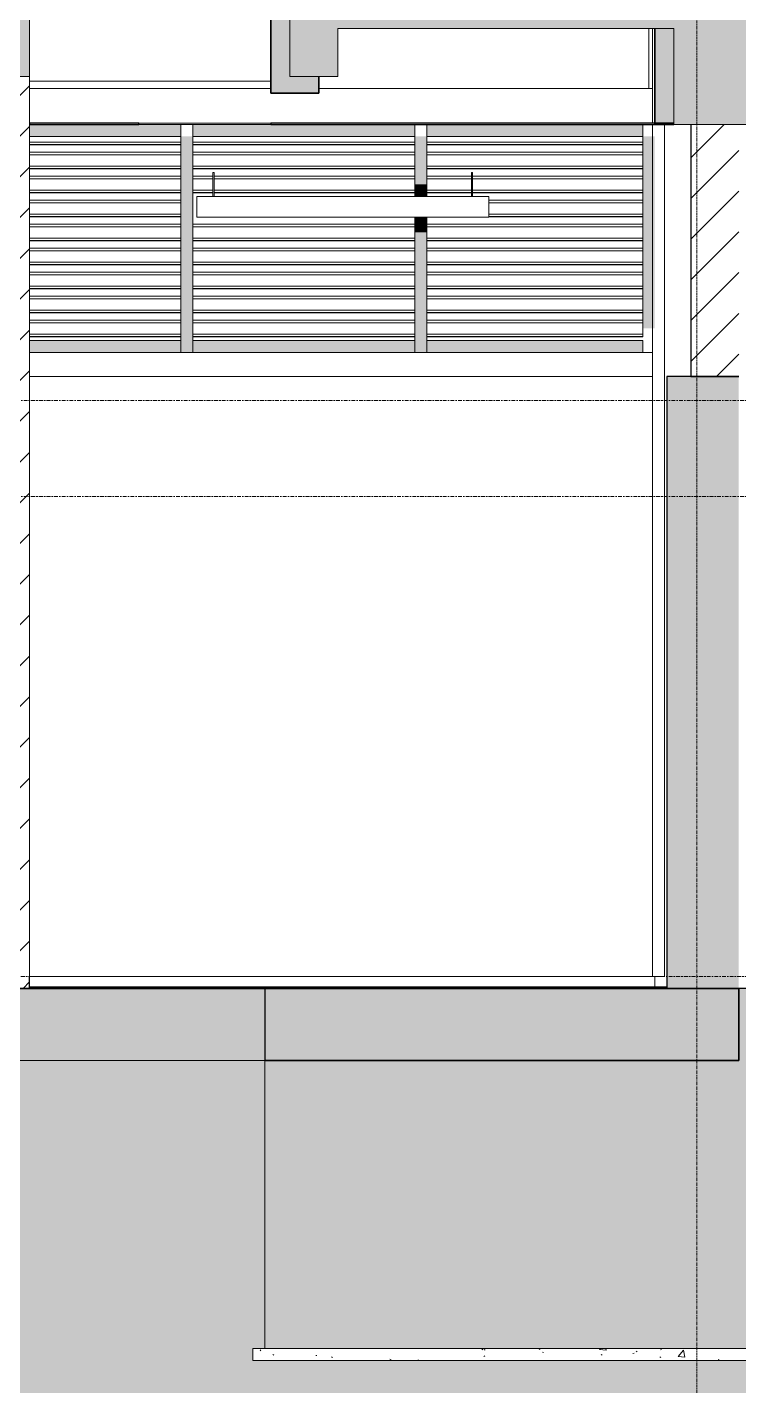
# Model space of a CAD drawing. Header units: millimetres. Extents: x 3451 to 201731, y -8641 to 35300.
# Drawn here: x 127901 to 130866, y -3706 to 1955 of the extents above; entities that cross this region are included whole.
import ezdxf

# ---------------------------------------------------------------- set-up
doc = ezdxf.new("R2010")
doc.units = ezdxf.units.MM
doc.linetypes.add('Centre', pattern=[31.75, 6.35, -4.7625, 15.875, -4.7625])
doc.linetypes.add('Grid Line', pattern=[22.225, 12.7, -3.175, 3.175, -3.175])
for name, color, linetype, lineweight in [('0-2', 50, 'Continuous', 5), ('A-CLNG', 13, 'Continuous', 9), ('A-CLNG-1', 13, 'Continuous', 25), ('A-CLNG-PATT-1', 13, 'Continuous', 9), ('A-DETL-GENF-1', 7, 'Continuous', 9), ('A-DETL-GENF-3', 9, 'Continuous', 9), ('A-DETL-GENF-4', 253, 'Continuous', 9), ('A-DETL-THIN', 151, 'Continuous', 9), ('A-FLOR-1', 10, 'Continuous', 35), ('A-FLOR-3', 192, 'Continuous', 35), ('A-FLOR-LEVL-2', 51, 'Centre', 9), ('A-FLOR-PATT-1', 7, 'Continuous', 9), ('A-FLOR-PATT-3', 8, 'Continuous', 9), ('A-GLAZ-CWMG', 51, 'Continuous', 9), ('A-WALL', 113, 'Continuous', 9), ('A-WALL-1', 113, 'Continuous', 25), ('A-WALL-PATT-1', 7, 'Continuous', 9), ('A-WALL-PATT-4', 111, 'Continuous', 9), ('C-PRKG', 70, 'Continuous', 9), ('E-LITE-EQPM', 33, 'Continuous', 9), ('L-SITE-WALL-1', 250, 'Continuous', 25), ('S-BEAM-1', 12, 'Continuous', 5), ('S-BEAM-2', 10, 'Continuous', 35), ('S-BEAM-3', 7, 'Continuous', 9), ('S-COLS-1', 7, 'Continuous', 9), ('S-FNDN-1', 32, 'Continuous', 5), ('S-FNDN-2', 250, 'Continuous', 25), ('S-GRID-1', 1, 'Grid Line', 9)]:
    doc.layers.add(name, color=color, linetype=linetype, lineweight=lineweight)
pattern_1 = [(45, (148640.78, 14125), (-84.8528, 84.8528), [])]

# ---------------------------------------------------------------- blocks, each defined once
blk = doc.blocks.new('NCV_TKTC_KET CAU_rvt-2-TKCS_MẶT CẮT D')
at = {"layer": 'A-FLOR-PATT-1'}
h = blk.add_hatch(color=256, dxfattribs=at)
h.paths.add_polyline_path([(-27122.9, -2350), (-24536.9, -2350), (-24536.9, -2050), (-49361.9, -2050), (-49361.9, -2350), (-27186.8, -2350)])
h.paths.add_polyline_path([(-77403.8, -2350), (-69761.9, -2350), (-69761.9, -2050), (-78236.5, -2050), (-78236.5, -2350)])
h.paths.add_polyline_path([(-64261.9, -2350), (-51461.9, -2350), (-51461.9, -2050), (-64261.9, -2050)])
at = {"layer": 'A-WALL-PATT-1'}
blk.add_hatch(color=256, dxfattribs=at).paths.add_polyline_path([(-70061.9, -2050), (-69761.9, -2050), (-69761.9, 500), (-70061.9, 500), (-70061.9, -646.6)])
at = {"layer": 'S-BEAM-1'}
blk.add_hatch(color=256, dxfattribs=at).paths.add_polyline_path([(-71531.7, 1680), (-71511.9, 1680), (-71511.9, 1750), (-71633.3, 1750), (-71633.3, 2130), (-71711.9, 2130), (-71711.9, 1680), (-71633.3, 1680)])
h = blk.add_hatch(color=256, dxfattribs=at)
h.paths.add_polyline_path([(-70033.1, 1550), (-70033.1, 1950), (-70111.9, 1950), (-70111.9, 1550)])
h.paths.add_polyline_path([(-69611.9, 1550), (-69611.9, 1950), (-69733.1, 1950), (-69733.1, 1550)])
at = {"layer": 'S-FNDN-1'}
blk.add_hatch(color=256, dxfattribs=at).paths.add_polyline_path([(-68137, -3550), (-68137, -2050), (-71737, -2050), (-71737, -3550), (-68294, -3550)])
at = {"layer": 'A-FLOR-1'}
for p, q in [((-69761.9, -2050), (-78236.5, -2050)), ((-69761.9, -2350), (-69761.9, -2050)), ((-71737, -2350), (-69761.9, -2350))]:
    blk.add_line(p, q, dxfattribs=at)
at = {"layer": 'L-SITE-WALL-1'}
for p, q in [((-70061.9, 500), (-70061.9, -2050)), ((-69761.9, 500), (-70061.9, 500)), ((-70061.9, -2050), (-69761.9, -2050))]:
    blk.add_line(p, q, dxfattribs=at)
at = {"layer": 'S-BEAM-2'}
for p, q in [((-71711.9, 2130), (-71711.9, 1680)), ((-70111.9, 1950), (-70111.9, 1550)), ((-71511.9, 1680), (-71511.9, 1750)), ((-71711.9, 1680), (-71511.9, 1680)), ((-70111.9, 1550), (-70033.1, 1550))]:
    blk.add_line(p, q, dxfattribs=at)
at = {"layer": 'S-BEAM-3'}
for p, q in [((-70136.9, 1950), (-70136.9, 1700)), ((-71711.9, 1730), (-72716.9, 1730)), ((-71711.9, 1700), (-72716.9, 1700)), ((-70136.9, 1700), (-71511.9, 1700)), ((-70136.9, 1700), (-70121.9, 1700))]:
    blk.add_line(p, q, dxfattribs=at)
at = {"layer": 'S-COLS-1'}
blk.add_line((-70111.9, -2045), (-70111.9, -2000), dxfattribs=at)
at = {"layer": 'S-FNDN-2'}
for p, q in [((-68137, -2050), (-71737, -2050)), ((-71737, -2050), (-71737, -2350))]:
    blk.add_line(p, q, dxfattribs=at)
blk = doc.blocks.new('EAE_STL_PENDANT_TK_15W_120cm - LIC_01-ĐÈN LED BATTEN 1_2_ P_2x20W_ ÁNH SÁNG TRẮNG 6000K_ LẮP ĐẶT NỔI_TREO TY-1354115-TKCS_MẶT CẮT D')
at = {"layer": 'E-LITE-EQPM'}
for p, q in [((-71952.9, 1350), (-71952.9, 1250)), ((-71952.9, 1350), (-71947.9, 1350)), ((-71952.9, 1350), (-71952.9, 1350)), ((-71947.9, 1350), (-71948, 1350)), ((-71947.9, 1250), (-71947.9, 1350)), ((-70875.9, 1350), (-70875.9, 1250)), ((-70875.9, 1350), (-70870.9, 1350)), ((-70875.9, 1350), (-70875.9, 1350)), ((-70870.9, 1350), (-70871, 1350)), ((-70870.9, 1250), (-70870.9, 1350)), ((-72020.4, 1250), (-70803.4, 1250)), ((-72020.4, 1250), (-72020.4, 1248)), ((-72020.4, 1248), (-72020.4, 1164)), ((-70803.4, 1248), (-70803.4, 1250)), ((-70803.4, 1164), (-70803.4, 1248)), ((-70803.4, 1164), (-72020.4, 1164))]:
    blk.add_line(p, q, dxfattribs=at)
blk = doc.blocks.new('XE MAY2 - xe may 2-612722-TKCS_MẶT CẮT D')
at = {"layer": 'C-PRKG'}
for p, q in [((-70735.7, -2000), (-71535.7, -2000)), ((-71385.7, -2000), (-70885.7, -2000)), ((-71385.7, -2000), (-70885.7, -2000))]:
    blk.add_line(p, q, dxfattribs=at)
blk = doc.blocks.new('XE MAY2 - xe may 2-V373-TKCS_MẶT CẮT D')
at = {"layer": 'C-PRKG'}
for p, q in [((-72716.9, -2000), (-72485.7, -2000)), ((-72716.9, -2000), (-72485.7, -2000)), ((-72335.7, -2000), (-72716.9, -2000))]:
    blk.add_line(p, q, dxfattribs=at)
blk = doc.blocks.new('XE MAY2 - xe may 2-V375-TKCS_MẶT CẮT D')
at = {"layer": 'C-PRKG'}
for p, q in [((-70121.9, -2000), (-70735.7, -2000)), ((-70585.7, -2000), (-70121.9, -2000)), ((-70585.7, -2000), (-70121.9, -2000))]:
    blk.add_line(p, q, dxfattribs=at)
blk = doc.blocks.new('Rectangular Mullion - 50 x 100mm-3089682-TKCS_MẶT CẮT D')
at = {"layer": 'A-GLAZ-CWMG'}
blk.add_hatch(color=256, dxfattribs=at).paths.add_polyline_path([(-72716.9, 1500), (-72086.9, 1500), (-72086.9, 1550), (-72716.9, 1550)])
for p, q in [((-72086.9, 1550), (-72086.9, 1500)), ((-72086.9, 1500), (-72716.9, 1500))]:
    blk.add_line(p, q, dxfattribs=at)
blk = doc.blocks.new('Rectangular Mullion - 50 x 100mm-V461-TKCS_MẶT CẮT D')
at = {"layer": 'A-GLAZ-CWMG'}
blk.add_hatch(color=256, dxfattribs=at).paths.add_polyline_path([(-70225.6, 1500), (-70161.9, 1500), (-70161.9, 1550), (-71061.9, 1550), (-71061.9, 1500), (-70552.1, 1500)])
for p, q in [((-71061.9, 1500), (-71061.9, 1550)), ((-70161.9, 1550), (-70161.9, 1500)), ((-70161.9, 1500), (-71061.9, 1500))]:
    blk.add_line(p, q, dxfattribs=at)
blk = doc.blocks.new('Rectangular Mullion - 50 x 100mm-3089696-TKCS_MẶT CẮT D')
at = {"layer": 'A-GLAZ-CWMG'}
blk.add_hatch(color=256, dxfattribs=at).paths.add_polyline_path([(-72036.9, 1500), (-71111.9, 1500), (-71111.9, 1550), (-72036.9, 1550), (-72036.9, 1512.4)])
for p, q in [((-72036.9, 1500), (-72036.9, 1550)), ((-71111.9, 1550), (-71111.9, 1500)), ((-71111.9, 1500), (-72036.9, 1500))]:
    blk.add_line(p, q, dxfattribs=at)
blk = doc.blocks.new('Rectangular Mullion - 50 x 100mm-3089684-TKCS_MẶT CẮT D')
at = {"layer": 'A-GLAZ-CWMG'}
blk.add_hatch(color=256, dxfattribs=at).paths.add_polyline_path([(-70225.6, 600), (-70161.9, 600), (-70161.9, 650), (-71061.9, 650), (-71061.9, 600), (-70878.7, 600)])
for p, q in [((-71061.9, 600), (-71061.9, 650)), ((-71061.9, 650), (-70161.9, 650)), ((-70161.9, 650), (-70161.9, 600)), ((-71061.9, 600), (-70161.9, 600))]:
    blk.add_line(p, q, dxfattribs=at)
blk = doc.blocks.new('Rectangular Mullion - 50 x 100mm-3089697-TKCS_MẶT CẮT D')
at = {"layer": 'A-GLAZ-CWMG'}
blk.add_hatch(color=256, dxfattribs=at).paths.add_polyline_path([(-71111.9, 600), (-71111.9, 650), (-72036.9, 650), (-72036.9, 600), (-71205.2, 600)])
for p, q in [((-72036.9, 600), (-72036.9, 650)), ((-72036.9, 650), (-71111.9, 650)), ((-71111.9, 650), (-71111.9, 600)), ((-72036.9, 600), (-71111.9, 600))]:
    blk.add_line(p, q, dxfattribs=at)
blk = doc.blocks.new('Rectangular Mullion - 50 x 100mm-V462-TKCS_MẶT CẮT D')
at = {"layer": 'A-GLAZ-CWMG'}
blk.add_hatch(color=256, dxfattribs=at).paths.add_polyline_path([(-72184.8, 600), (-72086.9, 600), (-72086.9, 650), (-72716.9, 650), (-72716.9, 600)])
for p, q in [((-72716.9, 650), (-72086.9, 650)), ((-72086.9, 650), (-72086.9, 600)), ((-72716.9, 600), (-72086.9, 600))]:
    blk.add_line(p, q, dxfattribs=at)
blk = doc.blocks.new('Rectangular Mullion - 50 x 100mm-3089670-TKCS_MẶT CẮT D')
at = {"layer": 'A-GLAZ-CWMG'}
blk.add_hatch(color=256, dxfattribs=at).paths.add_polyline_path([(-40586.9, 700), (-40586.9, 800), (-40636.9, 800), (-40636.9, 700)])
blk.add_line((-40636.9, 700), (-40636.9, 800), dxfattribs=at)
blk = doc.blocks.new('Rectangular Mullion - MULLION LA SACH-3089686-TKCS_MẶT CẮT D')
at = {"layer": 'A-GLAZ-CWMG'}
for p, q in [((-70161.9, 734.3), (-71061.9, 734.3)), ((-70161.9, 734.2), (-71061.9, 734.2)), ((-70161.9, 723.1), (-71061.9, 723.1)), ((-70161.9, 700), (-70161.9, 676.1)), ((-71061.9, 676.1), (-70161.9, 676.1)), ((-70161.9, 665.9), (-71061.9, 665.9)), ((-70161.9, 665.8), (-71061.9, 665.8)), ((-70161.9, 664.8), (-71061.9, 664.8)), ((-70161.9, 676.1), (-70161.9, 665.9)), ((-70161.9, 665.9), (-70161.9, 665.8)), ((-70161.9, 665.8), (-70161.9, 664.8))]:
    blk.add_line(p, q, dxfattribs=at)
blk = doc.blocks.new('Rectangular Mullion - MULLION LA SACH-3089698-TKCS_MẶT CẮT D')
at = {"layer": 'A-GLAZ-CWMG'}
for p, q in [((-71111.9, 734.3), (-72036.9, 734.3)), ((-71111.9, 734.2), (-72036.9, 734.2)), ((-71111.9, 723.1), (-72036.9, 723.1)), ((-72036.9, 676.1), (-71111.9, 676.1)), ((-71111.9, 665.9), (-72036.9, 665.9)), ((-71111.9, 665.8), (-72036.9, 665.8)), ((-71111.9, 664.8), (-72036.9, 664.8))]:
    blk.add_line(p, q, dxfattribs=at)
blk = doc.blocks.new('Rectangular Mullion - MULLION LA SACH-V463-TKCS_MẶT CẮT D')
at = {"layer": 'A-GLAZ-CWMG'}
for p, q in [((-72086.9, 734.3), (-72716.9, 734.3)), ((-72086.9, 734.2), (-72716.9, 734.2)), ((-72086.9, 723.1), (-72716.9, 723.1)), ((-72716.9, 676.1), (-72086.9, 676.1)), ((-72086.9, 665.9), (-72716.9, 665.9)), ((-72086.9, 665.8), (-72716.9, 665.8)), ((-72086.9, 664.8), (-72716.9, 664.8))]:
    blk.add_line(p, q, dxfattribs=at)
blk = doc.blocks.new('Rectangular Mullion - MULLION LA SACH-V464-TKCS_MẶT CẮT D')
at = {"layer": 'A-GLAZ-CWMG'}
for p, q in [((-70161.9, 834.3), (-71061.9, 834.3)), ((-70161.9, 834.2), (-71061.9, 834.2)), ((-70161.9, 823.1), (-71061.9, 823.1)), ((-71061.9, 776.1), (-70161.9, 776.1)), ((-70161.9, 765.9), (-71061.9, 765.9)), ((-70161.9, 765.8), (-71061.9, 765.8)), ((-70161.9, 764.8), (-71061.9, 764.8))]:
    blk.add_line(p, q, dxfattribs=at)
blk = doc.blocks.new('Rectangular Mullion - MULLION LA SACH-V465-TKCS_MẶT CẮT D')
at = {"layer": 'A-GLAZ-CWMG'}
for p, q in [((-70161.9, 1234.3), (-70803.4, 1234.3)), ((-70161.9, 1234.2), (-70803.4, 1234.2)), ((-70161.9, 1223.1), (-70803.4, 1223.1)), ((-70803.4, 1176.1), (-70161.9, 1176.1)), ((-70161.9, 1165.9), (-70803.4, 1165.9)), ((-70161.9, 1165.8), (-70803.4, 1165.8)), ((-70161.9, 1164.8), (-70803.4, 1164.8))]:
    blk.add_line(p, q, dxfattribs=at)
blk = doc.blocks.new('Rectangular Mullion - MULLION LA SACH-V466-TKCS_MẶT CẮT D')
at = {"layer": 'A-GLAZ-CWMG'}
for p, q in [((-70875.1, 1334.3), (-71061.9, 1334.3)), ((-70875.1, 1334.2), (-71061.9, 1334.2)), ((-70875.1, 1323.1), (-71061.9, 1323.1)), ((-70161.9, 1334.3), (-70871.7, 1334.3)), ((-70161.9, 1334.2), (-70871.7, 1334.2)), ((-70161.9, 1323.1), (-70871.7, 1323.1)), ((-71061.9, 1276.1), (-70875.2, 1276.1)), ((-70875.2, 1265.9), (-71061.9, 1265.9)), ((-70875.2, 1265.8), (-71061.9, 1265.8)), ((-70875.2, 1264.8), (-71061.9, 1264.8)), ((-70871.8, 1276.1), (-70161.9, 1276.1)), ((-70161.9, 1265.9), (-70871.8, 1265.9)), ((-70161.9, 1265.8), (-70871.8, 1265.8)), ((-70161.9, 1264.8), (-70871.7, 1264.8))]:
    blk.add_line(p, q, dxfattribs=at)
blk = doc.blocks.new('Rectangular Mullion - MULLION LA SACH-V467-TKCS_MẶT CẮT D')
at = {"layer": 'A-GLAZ-CWMG'}
for p, q in [((-71952.2, 1334.3), (-72036.9, 1334.3)), ((-71952.2, 1334.2), (-72036.9, 1334.2)), ((-71952.2, 1323.1), (-72036.9, 1323.1)), ((-71111.9, 1323.1), (-71948.8, 1323.1)), ((-71111.9, 1334.3), (-71948.7, 1334.3)), ((-71111.9, 1334.2), (-71948.7, 1334.2)), ((-72036.9, 1276.1), (-71952.1, 1276.1)), ((-71952.1, 1265.9), (-72036.9, 1265.9)), ((-71952.1, 1265.8), (-72036.9, 1265.8)), ((-71952.1, 1264.8), (-72036.9, 1264.8)), ((-71948.7, 1276.1), (-71111.9, 1276.1)), ((-71111.9, 1265.9), (-71948.7, 1265.9)), ((-71111.9, 1265.8), (-71948.7, 1265.8)), ((-71111.9, 1264.8), (-71948.7, 1264.8))]:
    blk.add_line(p, q, dxfattribs=at)
blk = doc.blocks.new('Rectangular Mullion - MULLION LA SACH-V468-TKCS_MẶT CẮT D')
at = {"layer": 'A-GLAZ-CWMG'}
for p, q in [((-71061.9, 1476.1), (-70161.9, 1476.1)), ((-70161.9, 1465.9), (-71061.9, 1465.9)), ((-70161.9, 1465.8), (-71061.9, 1465.8)), ((-70161.9, 1464.8), (-71061.9, 1464.8))]:
    blk.add_line(p, q, dxfattribs=at)
blk = doc.blocks.new('Rectangular Mullion - MULLION LA SACH-V469-TKCS_MẶT CẮT D')
at = {"layer": 'A-GLAZ-CWMG'}
for p, q in [((-72036.9, 1476.1), (-71111.9, 1476.1)), ((-71111.9, 1465.9), (-72036.9, 1465.9)), ((-71111.9, 1465.8), (-72036.9, 1465.8)), ((-71111.9, 1464.8), (-72036.9, 1464.8))]:
    blk.add_line(p, q, dxfattribs=at)
blk = doc.blocks.new('Rectangular Mullion - MULLION LA SACH-V470-TKCS_MẶT CẮT D')
at = {"layer": 'A-GLAZ-CWMG'}
for p, q in [((-72716.9, 1476.1), (-72086.9, 1476.1)), ((-72086.9, 1465.9), (-72716.9, 1465.9)), ((-72086.9, 1465.8), (-72716.9, 1465.8)), ((-72086.9, 1464.8), (-72716.9, 1464.8))]:
    blk.add_line(p, q, dxfattribs=at)
blk = doc.blocks.new('Rectangular Mullion - 50 x 100mm-3089657-TKCS_MẶT CẮT D')
at = {"layer": 'A-GLAZ-CWMG'}
blk.add_hatch(color=256, dxfattribs=at).paths.add_polyline_path([(-26661.678702, 600), (-26661.678702, 700), (-26711.678702, 700), (-26711.678702, 600)])
for p, q in [((-26711.678702, 700), (-26711.678702, 600)), ((-26661.678702, 700), (-26661.678702, 600)), ((-26661.678702, 600), (-26711.678702, 600))]:
    blk.add_line(p, q, dxfattribs=at)
blk = doc.blocks.new('Rectangular Mullion - 50 x 100mm-3089658-TKCS_MẶT CẮT D')
at = {"layer": 'A-GLAZ-CWMG'}
blk.add_hatch(color=256, dxfattribs=at).paths.add_polyline_path([(-26661.678702, 700), (-26661.678702, 800), (-26711.678702, 800), (-26711.678702, 700)])
for p, q in [((-26711.678702, 800), (-26711.678702, 700)), ((-26661.678702, 800), (-26661.678702, 700))]:
    blk.add_line(p, q, dxfattribs=at)
blk = doc.blocks.new('Rectangular Mullion - 50 x 100mm-V423-TKCS_MẶT CẮT D')
at = {"layer": 'A-GLAZ-CWMG'}
blk.add_hatch(color=256, dxfattribs=at).paths.add_polyline_path([(-59673.6, 1200), (-59623.6, 1200), (-59623.6, 1264), (-59673.6, 1264), (-59673.6, 1204)])
for p, q in [((-59673.6, 1264), (-59673.6, 1200)), ((-59623.6, 1264), (-59623.6, 1200))]:
    blk.add_line(p, q, dxfattribs=at)
blk = doc.blocks.new('Rectangular Mullion - 50 x 100mm-V412-TKCS_MẶT CẮT D')
at = {"layer": 'A-GLAZ-CWMG'}
blk.add_hatch(color=256, dxfattribs=at).paths.add_polyline_path([(-27636, 1350), (-27636, 1400), (-27686, 1400), (-27686, 1350)])
for p, q in [((-27686, 1400), (-27686, 1350)), ((-27636, 1400), (-27636, 1350))]:
    blk.add_line(p, q, dxfattribs=at)

msp = doc.modelspace()

# ---------------------------------------------------------------- hatches: boundary and pattern name
at = {"layer": 'A-CLNG-PATT-1'}
h = msp.add_hatch(dxfattribs=at)
h.set_pattern_fill('FP_41', color=256, style=0, pattern_type=2)
h.set_pattern_definition([(0, (148640.78, 14125), (1219.2, 304.8), [50.292, -864.108, 50.292, -864.108, -4876.8]), (0, (148640.78, 14125), (1219.2, 304.8), [-1828.8, 50.292, -1778.508, 50.292, -864.108, -2133.6]), (0, (148640.78, 14125), (1219.2, 304.8), [-4572, 50.292, -559.308, 50.292, -1473.708]), (120, (149097.98, 14277.4), (-873.5645, 903.4582), [50.292, -864.108, 50.292, -5740.908]), (120, (149097.98, 14277.4), (-873.5645, 903.4582), [-964.692, -864.108, 50.292, -1778.508, -3048]), (120, (149097.98, 14277.4), (-873.5645, 903.4582), [-3657.6, 50.292, -864.108, 50.292, -2083.308]), (120, (149097.98, 14277.4), (-873.5645, 903.4582), [-4622.292, -559.308, 50.292, -1473.708]), (240, (149250.38, 14887), (-345.6355, -1208.2582), [50.292, -864.108, 50.292, -5740.908]), (240, (149250.38, 14887), (-345.6355, -1208.2582), [-964.692, -864.108, 50.292, -1778.508, -3048]), (240, (149250.38, 14887), (-345.6355, -1208.2582), [-3657.6, 50.292, -864.108, 50.292, -2083.308]), (240, (149250.38, 14887), (-345.6355, -1208.2582), [-4622.292, -559.308, 50.292, -1473.708])])
h.paths.add_polyline_path([(175464.1, 1550), (175790.9, 1550), (175790.9, 1555), (164890.5, 1555), (164890.5, 1550), (174811.1, 1550)])
h.paths.add_polyline_path([(128365.9, 1550), (128365.9, 1555), (127910.9, 1555), (127910.9, 1550)])
h.paths.add_polyline_path([(128915.9, 1550), (130594.7, 1550.5), (130594.7, 1555), (128915.9, 1555)])
h.paths.add_polyline_path([(130894.7, 1550), (138744.6, 1550), (138744.6, 1555), (130894.7, 1555), (130894.7, 1550.6)])
h.paths.add_polyline_path([(163055.8, 1550), (164640, 1550), (164640, 1555), (160692.2, 1555), (160692.2, 1550), (161749.6, 1550)])
h.paths.add_polyline_path([(160390.5, 1550), (160390.5, 1555), (156392.5, 1555), (156392.5, 1550), (159790.4, 1550)])
h.paths.add_polyline_path([(139044.6, 1550), (144815.9, 1550), (144815.9, 1555), (139044.6, 1555), (139044.6, 1553.2)])
at = {"layer": 'A-DETL-GENF-1'}
h = msp.add_hatch(color=256, dxfattribs=at)
h.paths.add_polyline_path([(160443.5, 1550), (160692.2, 1550), (160692.2, 1950), (167092.5, 1950), (167092.5, 1700), (167692.5, 1700), (167692.5, 1950), (171492.9, 1950), (171492.9, 1750), (171692.9, 1750), (171692.9, 1950), (175790.9, 1950), (175790.9, 1550), (176090.9, 1550), (176090.9, 2150), (151265.9, 2150), (151265.9, 1750), (151465.9, 1750), (151465.9, 1950), (154892.5, 1950), (154892.5, 1750), (155092.5, 1750), (155092.5, 1950), (156090.8, 1950), (156090.8, 1550), (156392.5, 1550), (156392.5, 1950), (160390.5, 1950), (160390.5, 1550)])
h.paths.add_polyline_path([(138892.2, 1550), (139044.6, 1550), (139044.6, 1950), (143794.6, 1950), (143794.6, 1750), (143994.6, 1750), (143994.6, 1950), (146969.9, 1950), (146969.9, 1550), (147269.9, 1550), (147269.9, 1950), (148965.9, 1950), (148965.9, 1750), (149165.9, 1750), (149165.9, 2150), (128994.6, 2150), (128994.6, 1750), (129194.6, 1750), (129194.6, 1950), (130594.7, 1950), (130594.7, 1550), (130894.7, 1550), (130894.7, 1950), (135595.5, 1950), (135595.5, 1750), (135794.6, 1750), (135794.6, 1950), (138744.6, 1950), (138744.6, 1550)])
h.paths.add_polyline_path([(127790, 1750), (127910.9, 1750), (127910.9, 2150), (127710.9, 2150), (127710.9, 1750)])
at = {"layer": 'A-DETL-GENF-3'}
h = msp.add_hatch(dxfattribs=at)
h.set_pattern_fill('FP_82', color=256, style=0, pattern_type=2)
h.set_pattern_definition([(0, (148640.8, 14125), (725.805, 725.805), [725.805, -725.805]), (0, (148640.8, 14397.2), (725.805, 725.805), [725.805, -725.805]), (0, (148640.8, 14669.35), (725.805, 725.805), [725.805, -725.805]), (90, (148731.5, 14760.1), (-725.805, 725.805), [725.805, -725.805]), (90, (149003.7, 14760.1), (-725.805, 725.805), [725.805, -725.805]), (90, (149275.9, 14760.1), (-725.805, 725.805), [725.805, -725.805])])
h.paths.add_polyline_path([(166321.1, -5581.5), (194403.2, -5581.5), (194403.2, 100), (189739.6, 100), (189739.6, 200), (185739.6, 350), (183390.9, 350), (183390.9, 650), (176090.9, 650), (176090.9, -2050), (177441.1, -2050), (177441.1, -3550), (177491.1, -3550), (177491.1, -3600.5), (173410.9, -3600.5), (173410.9, -3550), (173441.1, -3550), (173441.1, -2350), (169742.1, -2350), (169742.1, -3550), (169792.1, -3550), (169792.1, -3600.5), (165690.9, -3600.5), (165690.9, -3550), (165742.1, -3550), (165742.1, -2350), (162740.5, -2350), (162740.5, -3550), (162790.5, -3550), (162790.5, -3600.5), (158689.8, -3600.5), (158689.8, -3550), (158740.5, -3550), (158740.5, -2350), (157057.2, -2350), (157057.2, -3550), (157066.6, -3550), (157066.6, -3600.5), (155816.6, -3600.5), (155816.6, -3550), (155824.2, -3550), (155824.2, -2350), (151465.9, -2350), (151465.9, -3850), (151590.9, -3850), (151590.9, -5350), (151640.9, -5350), (151640.9, -5400), (148790.9, -5400), (148790.9, -5350), (148840.9, -5350), (148840.9, -3850), (148965.9, -3850), (148965.9, -2350), (148341, -2350), (148341, -3550), (145841, -3550), (145841, -2350), (140691, -2350), (140691, -3550), (140741, -3550), (140741, -3600), (137041, -3600), (137041, -3550), (137091, -3550), (137091, -2350), (136663.9, -2350), (136663.9, -2750), (136263.9, -2750), (136263.9, -2350), (132490.9, -2350), (132490.9, -3550), (132540.9, -3550), (132540.9, -3600), (128840.9, -3600), (128840.9, -3550), (128890.9, -3550), (128890.9, -2350), (123224.1, -2350), (123224.1, -3550), (123274.1, -3550), (123274.1, -3600), (120874.1, -3600), (120874.1, -3550), (120924.1, -3550), (120924.1, -2050), (122390.9, -2050), (122390.9, -50), (121209.6, -50), (115209.6, -250), (114209.6, -250), (114209.6, -200), (110810.1, -200), (110810.1, -5581.5), (165668.1, -5581.5)])
h = msp.add_hatch(dxfattribs=at)
h.set_pattern_fill('FP_83', color=256, style=0, pattern_type=2)
h.set_pattern_definition([(50, (148640.78, 14125), (327.9314, -28.6906), [34.29, -377.19]), (355, (148640.8, 14125), (-63.4373, 343.9026), [27.432, -301.752]), (100.451, (148668.1, 14122.6), (264.4966, 315.2094), [29.142, -320.562]), (46.184, (148640.8, 14216.44), (487.9424, -75.6775), [51.435, -565.785]), (96.636, (148681.45, 14210.13), (427.324, 445.37), [43.713, -480.843]), (351.184, (148640.8, 14216.44), (427.329, 445.3655), [41.148, -452.628]), (21, (148686.5, 14193.58), (272.9058, -184.0777), [34.29, -377.19]), (326, (148686.5, 14193.58), (111.2438, 331.539), [27.432, -301.752]), (71.451, (148709.25, 14178.24), (384.1505, 147.458), [29.142, -320.562]), (37.5, (148640.78, 14125), (5.56, 152.19915), [5.029, -293.065, 5.029, -301.295, -302.895]), (37.5, (148640.78, 14125), (5.56, 152.19915), [-604.418, 5.029, -297.866]), (7.5, (148640.78, 14125), (120.2759, 180.3249), [5.029, -169.621, 5.029, -286.207, -115.443]), (7.5, (148640.78, 14125), (120.2759, 180.3249), [-465.887, 5.029, -110.414]), (327.5, (148538.83, 14125), (244.06366, -10.3123), [5.029, -109.271, 5.029, -351.587, -473.202]), (327.5, (148538.83, 14125), (244.06366, -10.3123), [-470.916, 5.029, -468.173]), (317.5, (148493.1, 14125), (266.6327, 45.7678), [5.029, -143.561, 5.029, -231.8, -336.042]), (317.5, (148493.1, 14125), (266.6327, 45.7678), [-385.42, 5.029, -331.013])])
h.paths.add_polyline_path([(131708.4, -3600), (132540.9, -3600), (132540.9, -3550), (128840.9, -3550), (128840.9, -3600), (131055.3, -3600)])
at = {"layer": 'A-DETL-GENF-4'}
h = msp.add_hatch(dxfattribs=at)
h.set_pattern_fill('FP_35', color=256, style=0, pattern_type=2)
h.set_pattern_definition([(50, (148640.8, 14125), (1093.104, -95.634), [114.3, -1257.3]), (355, (148640.8, 14125), (-211.457, 1146.34), [91.44, -1005.84]), (100.451, (148731.9, 14117), (881.656, 1050.7), [97.14, -1068.54]), (46.184, (148640.8, 14429.8), (1626.475, -252.26), [171.45, -1885.95]), (96.636, (148776.3, 14408.8), (1424.42, 1484.57), [145.71, -1602.81]), (351.184, (148640.8, 14429.8), (1424.43, 1484.55), [137.16, -1508.76]), (21, (148793.2, 14353.6), (909.686, -613.59), [114.3, -1257.3]), (326, (148793.2, 14353.6), (370.81, 1105.13), [91.44, -1005.84]), (71.451, (148869, 14302.5), (1280.503, 491.528), [97.14, -1068.54]), (37.5, (148640.8, 14125), (18.5313, 507.33), [50.292, -943.356, 50.292, -970.788, -1009.65]), (37.5, (148640.8, 14125), (18.5313, 507.33), [-2014.728, 50.292, -959.358]), (7.5, (148640.8, 14125), (400.918, 601.084), [50.292, -531.876, 50.292, -920.496, -384.81]), (7.5, (148640.8, 14125), (400.918, 601.084), [-1552.956, 50.292, -334.518]), (327.5, (148300.93, 14125), (813.545, -34.374), [50.292, -330.708, 50.292, -1138.428, -1577.34]), (327.5, (148300.93, 14125), (813.545, -34.374), [-1569.72, 50.292, -1527.048]), (317.5, (148148.5, 14125), (888.775, 152.56), [50.292, -445.008, 50.292, -739.14, -1120.14]), (317.5, (148148.5, 14125), (888.775, 152.56), [-1284.732, 50.292, -1069.848])])
h.paths.add_polyline_path([(131708.4, -3600), (132540.9, -3600), (132540.9, -3550), (128840.9, -3550), (128840.9, -3600), (131055.3, -3600)])
at = {"layer": 'A-FLOR-PATT-3'}
h = msp.add_hatch(dxfattribs=at)
h.set_pattern_fill('FP_33', color=256, style=0, pattern_type=2)
h.set_pattern_definition([(0, (148640.78, 14125), (609.6, 152.4), [50.292, -406.908, 50.292, -406.908, -2438.4]), (0, (148640.78, 14125), (609.6, 152.4), [-914.4, 50.292, -864.108, 50.292, -406.908, -1066.8]), (0, (148640.78, 14125), (609.6, 152.4), [-2286, 50.292, -254.508, 50.292, -711.708]), (120, (148869.38, 14201.2), (-436.7823, 451.7291), [50.292, -406.908, 50.292, -2845.308]), (120, (148869.38, 14201.2), (-436.7823, 451.7291), [-507.492, -406.908, 50.292, -864.108, -1524]), (120, (148869.38, 14201.2), (-436.7823, 451.7291), [-1828.8, 50.292, -406.908, 50.292, -1016.508]), (120, (148869.38, 14201.2), (-436.7823, 451.7291), [-2336.292, -254.508, 50.292, -711.708]), (240, (148945.58, 14506), (-172.8177, -604.1291), [50.292, -406.908, 50.292, -406.908, -2438.4]), (240, (148945.58, 14506), (-172.8177, -604.1291), [-914.4, 50.292, -864.108, 50.292, -406.908, -1066.8]), (240, (148945.58, 14506), (-172.8177, -604.1291), [-2286, 50.292, -254.508, 50.292, -711.708])])
h.paths.add_polyline_path([(173504.9, -2050), (175790.9, -2050), (175790.9, -2045), (158115.9, -2045), (158115.9, -2050), (170892.6, -2050)])
h.paths.add_polyline_path([(127910.9, -2050), (130565.9, -2050), (130565.9, -2045), (127910.9, -2045)])
h.paths.add_polyline_path([(136665.9, -2050), (144815.9, -2050), (144815.9, -2045), (136665.9, -2045)])
h.paths.add_polyline_path([(156290.9, -2050), (157815.9, -2050), (157815.9, -2045), (156290.9, -2045)])
at = {"layer": 'A-WALL-PATT-4'}
h = msp.add_hatch(dxfattribs=at)
h.set_pattern_fill('FP_32', color=256, style=0, pattern_type=2)
h.set_pattern_definition(pattern_1)
h.paths.add_polyline_path([(127710.9, -2050), (127910.9, -2050), (127910.9, 1750), (127710.9, 1750), (127710.9, -646.6)])
h = msp.add_hatch(dxfattribs=at)
h.set_pattern_fill('FP_32', color=256, style=0, pattern_type=2)
h.set_pattern_definition(pattern_1)
h.paths.add_polyline_path([(130865.9, 500), (130865.9, 1550), (130665.9, 1550), (130665.9, 500)])

# ---------------------------------------------------------------- linework, layer by layer
at = {"layer": 'A-CLNG'}
for p, q in [((128365.9, 1555), (128915.9, 1555)), ((128915.9, 1550), (128365.9, 1550))]:
    msp.add_line(p, q, dxfattribs=at)
at = {"layer": 'A-CLNG-1'}
for p, q in [((128365.9, 1555), (127910.9, 1555)), ((127910.9, 1555), (127910.9, 1550)), ((127910.9, 1550), (128365.9, 1550)), ((128365.9, 1550), (128365.9, 1555)), ((130594.7, 1555), (128915.9, 1555)), ((128915.9, 1555), (128915.9, 1550)), ((128915.9, 1550), (130594.7, 1550))]:
    msp.add_line(p, q, dxfattribs=at)
at = {"layer": 'A-DETL-THIN'}
for p, q in [((127910.9, 1750), (127910.9, 2150)), ((128994.6, 2150), (128994.6, 1750)), ((129194.6, 1750), (129194.6, 1950)), ((129194.6, 1950), (130594.7, 1950)), ((130594.7, 1950), (130594.7, 1550)), ((127710.9, 1750), (127910.9, 1750)), ((128994.6, 1750), (129194.6, 1750)), ((130594.7, 1550), (130894.7, 1550)), ((128890.9, -2350), (123224.1, -2350)), ((128890.9, -3550), (128890.9, -2350)), ((129990.9, -3550), (128840.9, -3550)), ((128840.9, -3550), (128840.9, -3600)), ((132490.9, -3550), (129990.9, -3550)), ((128840.9, -3600), (132540.9, -3600))]:
    msp.add_line(p, q, dxfattribs=at)
at = {"layer": 'A-FLOR-3'}
for p, q in [((130565.9, -2045), (127910.9, -2045)), ((127910.9, -2045), (127910.9, -2050)), ((127910.9, -2050), (130565.9, -2050)), ((130565.9, -2050), (130565.9, -2045))]:
    msp.add_line(p, q, dxfattribs=at)
at = {"layer": 'A-FLOR-LEVL-2'}
for p, q in [((198239.7, 400), (106972.4, 400)), ((196334.7, 0), (106972.4, 0)), ((106972.4, -2000), (196334.7, -2000))]:
    msp.add_line(p, q, dxfattribs=at)
at = {"layer": 'A-WALL'}
for p, q in [((130505.9, 1950), (130505.9, 1555)), ((127910.9, -2000), (127910.9, 1750)), ((130505.9, 1550), (130505.9, -2000)), ((130555.9, -2000), (130555.9, 1550)), ((130505.9, 600), (127910.9, 600)), ((130505.9, 500), (127910.9, 500)), ((127910.9, -2000), (130555.9, -2000))]:
    msp.add_line(p, q, dxfattribs=at)
at = {"layer": 'A-WALL-1'}
for p, q in [((130665.9, 1550), (130665.9, 500)), ((130665.9, 500), (130865.9, 500)), ((127910.9, -2045), (127910.9, -2000)), ((127710.9, -2050), (127910.9, -2050))]:
    msp.add_line(p, q, dxfattribs=at)
at = {"layer": 'S-GRID-1'}
for p, q in [((130690.9, -3541.4), (130690.9, 30542.5)), ((130690.9, -7291.4), (130690.9, -3541.4))]:
    msp.add_line(p, q, dxfattribs=at)

# ---------------------------------------------------------------- block references
at = {"layer": '0-2'}
msp.add_blockref('NCV_TKTC_KET CAU_rvt-2-TKCS_MẶT CẮT D', (200627.8, 0), dxfattribs=at)
at = {"layer": 'A-GLAZ-CWMG'}
for name, p in [('Rectangular Mullion - 50 x 100mm-3089682-TKCS_MẶT CẮT D', (200627.8, 0)), ('Rectangular Mullion - 50 x 100mm-3089696-TKCS_MẶT CẮT D', (200627.8, 0)), ('Rectangular Mullion - 50 x 100mm-V461-TKCS_MẶT CẮT D', (200627.8, 0)), ('Rectangular Mullion - MULLION LA SACH-V470-TKCS_MẶT CẮT D', (200627.8, 0)), ('Rectangular Mullion - 50 x 100mm-3089658-TKCS_MẶT CẮT D', (155252.6, 700)), ('Rectangular Mullion - MULLION LA SACH-V469-TKCS_MẶT CẮT D', (200627.8, 0)), ('Rectangular Mullion - 50 x 100mm-3089658-TKCS_MẶT CẮT D', (156227.6, 700)), ('Rectangular Mullion - MULLION LA SACH-V468-TKCS_MẶT CẮT D', (200627.8, 0)), ('Rectangular Mullion - 50 x 100mm-3089670-TKCS_MẶT CẮT D', (171102.8, 700)), ('Rectangular Mullion - MULLION LA SACH-V463-TKCS_MẶT CẮT D', (200627.8, 700)), ('Rectangular Mullion - MULLION LA SACH-3089698-TKCS_MẶT CẮT D', (200627.8, 700)), ('Rectangular Mullion - MULLION LA SACH-V464-TKCS_MẶT CẮT D', (200627.8, 600)), ('Rectangular Mullion - 50 x 100mm-3089658-TKCS_MẶT CẮT D', (155252.6, 600)), ('Rectangular Mullion - 50 x 100mm-3089658-TKCS_MẶT CẮT D', (156227.6, 600)), ('Rectangular Mullion - 50 x 100mm-3089670-TKCS_MẶT CẮT D', (171102.8, 600)), ('Rectangular Mullion - MULLION LA SACH-V463-TKCS_MẶT CẮT D', (200627.8, 600)), ('Rectangular Mullion - MULLION LA SACH-V467-TKCS_MẶT CẮT D', (200627.8, 0)), ('Rectangular Mullion - MULLION LA SACH-V466-TKCS_MẶT CẮT D', (200627.8, 0)), ('Rectangular Mullion - 50 x 100mm-3089658-TKCS_MẶT CẮT D', (155252.6, 500)), ('Rectangular Mullion - 50 x 100mm-V412-TKCS_MẶT CẮT D', (157201.9, -100)), ('Rectangular Mullion - 50 x 100mm-3089670-TKCS_MẶT CẮT D', (171102.8, 500)), ('Rectangular Mullion - MULLION LA SACH-V463-TKCS_MẶT CẮT D', (200627.8, 500)), ('Rectangular Mullion - 50 x 100mm-3089658-TKCS_MẶT CẮT D', (155252.6, 400)), ('Rectangular Mullion - MULLION LA SACH-V465-TKCS_MẶT CẮT D', (200627.8, 0)), ('Rectangular Mullion - 50 x 100mm-3089670-TKCS_MẶT CẮT D', (171102.8, 400)), ('Rectangular Mullion - MULLION LA SACH-V463-TKCS_MẶT CẮT D', (200627.8, 400)), ('Rectangular Mullion - MULLION LA SACH-3089698-TKCS_MẶT CẮT D', (200627.8, 400)), ('Rectangular Mullion - 50 x 100mm-V423-TKCS_MẶT CẮT D', (189189.5, -100)), ('Rectangular Mullion - MULLION LA SACH-V464-TKCS_MẶT CẮT D', (200627.8, 300)), ('Rectangular Mullion - 50 x 100mm-3089658-TKCS_MẶT CẮT D', (155252.6, 300)), ('Rectangular Mullion - 50 x 100mm-3089658-TKCS_MẶT CẮT D', (156227.6, 300)), ('Rectangular Mullion - 50 x 100mm-3089670-TKCS_MẶT CẮT D', (171102.8, 300)), ('Rectangular Mullion - MULLION LA SACH-V463-TKCS_MẶT CẮT D', (200627.8, 300)), ('Rectangular Mullion - MULLION LA SACH-3089698-TKCS_MẶT CẮT D', (200627.8, 300)), ('Rectangular Mullion - MULLION LA SACH-V464-TKCS_MẶT CẮT D', (200627.8, 200)), ('Rectangular Mullion - 50 x 100mm-3089658-TKCS_MẶT CẮT D', (155252.6, 200)), ('Rectangular Mullion - 50 x 100mm-3089658-TKCS_MẶT CẮT D', (156227.6, 200)), ('Rectangular Mullion - 50 x 100mm-3089670-TKCS_MẶT CẮT D', (171102.8, 200)), ('Rectangular Mullion - MULLION LA SACH-V463-TKCS_MẶT CẮT D', (200627.8, 200)), ('Rectangular Mullion - MULLION LA SACH-3089698-TKCS_MẶT CẮT D', (200627.8, 200)), ('Rectangular Mullion - MULLION LA SACH-V464-TKCS_MẶT CẮT D', (200627.8, 100)), ('Rectangular Mullion - 50 x 100mm-3089658-TKCS_MẶT CẮT D', (155252.6, 100)), ('Rectangular Mullion - 50 x 100mm-3089658-TKCS_MẶT CẮT D', (156227.6, 100)), ('Rectangular Mullion - 50 x 100mm-3089670-TKCS_MẶT CẮT D', (171102.8, 100)), ('Rectangular Mullion - MULLION LA SACH-V463-TKCS_MẶT CẮT D', (200627.8, 100)), ('Rectangular Mullion - 50 x 100mm-3089658-TKCS_MẶT CẮT D', (155252.6, 0)), ('Rectangular Mullion - MULLION LA SACH-3089698-TKCS_MẶT CẮT D', (200627.8, 100)), ('Rectangular Mullion - 50 x 100mm-3089658-TKCS_MẶT CẮT D', (156227.6, 0)), ('Rectangular Mullion - MULLION LA SACH-V464-TKCS_MẶT CẮT D', (200627.8, 0)), ('Rectangular Mullion - 50 x 100mm-3089670-TKCS_MẶT CẮT D', (171102.8, 0)), ('Rectangular Mullion - MULLION LA SACH-V463-TKCS_MẶT CẮT D', (200627.8, 0)), ('Rectangular Mullion - 50 x 100mm-3089657-TKCS_MẶT CẮT D', (155252.6, 0)), ('Rectangular Mullion - MULLION LA SACH-3089698-TKCS_MẶT CẮT D', (200627.8, 0)), ('Rectangular Mullion - 50 x 100mm-3089657-TKCS_MẶT CẮT D', (156227.6, 0)), ('Rectangular Mullion - MULLION LA SACH-3089686-TKCS_MẶT CẮT D', (200627.8, 0)), ('Rectangular Mullion - 50 x 100mm-V462-TKCS_MẶT CẮT D', (200627.8, 0)), ('Rectangular Mullion - 50 x 100mm-3089697-TKCS_MẶT CẮT D', (200627.8, 0)), ('Rectangular Mullion - 50 x 100mm-3089684-TKCS_MẶT CẮT D', (200627.8, 0))]:
    msp.add_blockref(name, p, dxfattribs=at)
at = {"layer": 'C-PRKG'}
for name, p in [('XE MAY2 - xe may 2-V373-TKCS_MẶT CẮT D', (200627.8, 0)), ('XE MAY2 - xe may 2-612722-TKCS_MẶT CẮT D', (199827.8, 0)), ('XE MAY2 - xe may 2-612722-TKCS_MẶT CẮT D', (200627.8, 0)), ('XE MAY2 - xe may 2-V375-TKCS_MẶT CẮT D', (200627.8, 0))]:
    msp.add_blockref(name, p, dxfattribs=at)
at = {"layer": 'E-LITE-EQPM'}
msp.add_blockref('EAE_STL_PENDANT_TK_15W_120cm - LIC_01-ĐÈN LED BATTEN 1_2_ P_2x20W_ ÁNH SÁNG TRẮNG 6000K_ LẮP ĐẶT NỔI_TREO TY-1354115-TKCS_MẶT CẮT D', (200627.8, 0), dxfattribs=at)

doc.saveas('drawing.dxf')
